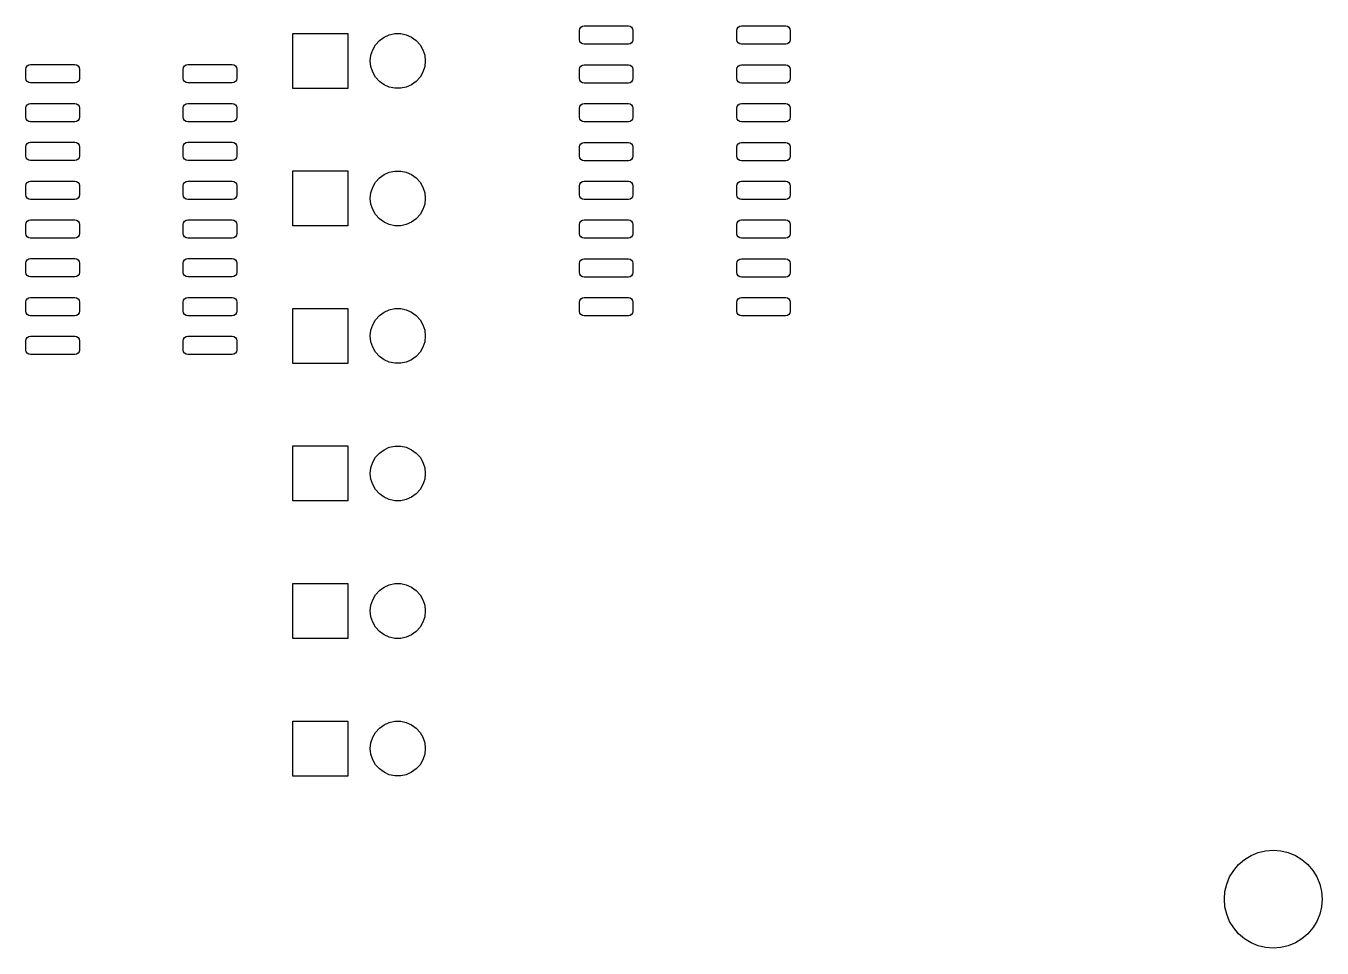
# Model space of a CAD drawing. Extents: x 119 to 479, y -311 to -51.
# Drawn here: x 346.73 to 389.16, y -176.23 to -146.06 of the extents above; entities that cross this region are included whole.
import ezdxf

# ---------------------------------------------------------------- set-up
doc = ezdxf.new("R2010")
doc.units = 0
doc.layers.add('BLACK', color=7, linetype='CONTINUOUS')

msp = doc.modelspace()

# ---------------------------------------------------------------- linework, layer by layer
at = {"layer": 'BLACK', "linetype": 'CONTINUOUS'}
for p, q in [((355.46, -148.1), (355.46, -146.3)), ((355.46, -146.3), (357.26, -146.3)), ((357.26, -146.3), (357.26, -148.1)), ((358.45, -146.421), (358.622, -146.344)), ((358.622, -146.344), (358.806, -146.305)), ((358.806, -146.305), (358.994, -146.305)), ((358.994, -146.305), (359.178, -146.344)), ((359.178, -146.344), (359.35, -146.421)), ((364.85, -146.205), (364.861, -146.148)), ((364.85, -146.505), (364.85, -146.205)), ((364.861, -146.148), (364.894, -146.099)), ((364.894, -146.099), (364.943, -146.066)), ((364.943, -146.066), (365, -146.055)), ((365, -146.055), (366.45, -146.055)), ((366.45, -146.055), (366.507, -146.066)), ((366.507, -146.066), (366.556, -146.099)), ((366.556, -146.099), (366.589, -146.148)), ((366.589, -146.148), (366.6, -146.205)), ((366.6, -146.205), (366.6, -146.505)), ((370, -146.205), (370.011, -146.148)), ((370, -146.505), (370, -146.205)), ((370.011, -146.148), (370.044, -146.099)), ((370.044, -146.099), (370.093, -146.066)), ((370.093, -146.066), (370.15, -146.055)), ((370.15, -146.055), (371.6, -146.055)), ((371.6, -146.055), (371.657, -146.066)), ((371.657, -146.066), (371.706, -146.099)), ((371.706, -146.099), (371.739, -146.148)), ((371.739, -146.148), (371.75, -146.205)), ((371.75, -146.205), (371.75, -146.505)), ((358.078, -146.834), (358.172, -146.671)), ((358.172, -146.671), (358.298, -146.531)), ((358.298, -146.531), (358.45, -146.421)), ((359.35, -146.421), (359.502, -146.531)), ((359.502, -146.531), (359.628, -146.671)), ((359.628, -146.671), (359.722, -146.834)), ((364.861, -146.562), (364.85, -146.505)), ((364.894, -146.611), (364.861, -146.562)), ((364.943, -146.644), (364.894, -146.611)), ((365, -146.655), (364.943, -146.644)), ((366.45, -146.655), (365, -146.655)), ((366.507, -146.644), (366.45, -146.655)), ((366.556, -146.611), (366.507, -146.644)), ((366.589, -146.562), (366.556, -146.611)), ((366.6, -146.505), (366.589, -146.562)), ((370.011, -146.562), (370, -146.505)), ((370.044, -146.611), (370.011, -146.562)), ((370.093, -146.644), (370.044, -146.611)), ((370.15, -146.655), (370.093, -146.644)), ((371.6, -146.655), (370.15, -146.655)), ((371.657, -146.644), (371.6, -146.655)), ((371.706, -146.611), (371.657, -146.644)), ((371.739, -146.562), (371.706, -146.611)), ((371.75, -146.505), (371.739, -146.562)), ((358, -147.2), (358.02, -147.013)), ((358.02, -147.387), (358, -147.2)), ((358.02, -147.013), (358.078, -146.834)), ((359.722, -146.834), (359.78, -147.013)), ((359.78, -147.013), (359.8, -147.2)), ((359.8, -147.2), (359.78, -147.387)), ((346.725, -147.47), (346.736, -147.413)), ((346.725, -147.77), (346.725, -147.47)), ((346.736, -147.413), (346.769, -147.364)), ((346.769, -147.364), (346.818, -147.331)), ((346.818, -147.331), (346.875, -147.32)), ((346.875, -147.32), (348.325, -147.32)), ((348.325, -147.32), (348.382, -147.331)), ((348.382, -147.331), (348.431, -147.364)), ((348.431, -147.364), (348.464, -147.413)), ((348.464, -147.413), (348.475, -147.47)), ((348.475, -147.47), (348.475, -147.77)), ((351.875, -147.47), (351.886, -147.413)), ((351.875, -147.77), (351.875, -147.47)), ((351.886, -147.413), (351.919, -147.364)), ((351.919, -147.364), (351.968, -147.331)), ((351.968, -147.331), (352.025, -147.32)), ((352.025, -147.32), (353.475, -147.32)), ((353.475, -147.32), (353.532, -147.331)), ((353.532, -147.331), (353.581, -147.364)), ((353.581, -147.364), (353.614, -147.413)), ((353.614, -147.413), (353.625, -147.47)), ((353.625, -147.47), (353.625, -147.77)), ((358.078, -147.566), (358.02, -147.387)), ((358.172, -147.729), (358.078, -147.566)), ((359.722, -147.566), (359.628, -147.729)), ((359.78, -147.387), (359.722, -147.566)), ((364.85, -147.475), (364.861, -147.418)), ((364.85, -147.775), (364.85, -147.475)), ((364.861, -147.418), (364.894, -147.369)), ((364.894, -147.369), (364.943, -147.336)), ((364.943, -147.336), (365, -147.325)), ((365, -147.325), (366.45, -147.325)), ((366.45, -147.325), (366.507, -147.336)), ((366.507, -147.336), (366.556, -147.369)), ((366.556, -147.369), (366.589, -147.418)), ((366.589, -147.418), (366.6, -147.475)), ((366.6, -147.475), (366.6, -147.775)), ((370, -147.475), (370.011, -147.418)), ((370, -147.775), (370, -147.475)), ((370.011, -147.418), (370.044, -147.369)), ((370.044, -147.369), (370.093, -147.336)), ((370.093, -147.336), (370.15, -147.325)), ((370.15, -147.325), (371.6, -147.325)), ((371.6, -147.325), (371.657, -147.336)), ((371.657, -147.336), (371.706, -147.369)), ((371.706, -147.369), (371.739, -147.418)), ((371.739, -147.418), (371.75, -147.475)), ((371.75, -147.475), (371.75, -147.775)), ((346.736, -147.827), (346.725, -147.77)), ((346.769, -147.876), (346.736, -147.827)), ((346.818, -147.909), (346.769, -147.876)), ((346.875, -147.92), (346.818, -147.909)), ((348.325, -147.92), (346.875, -147.92)), ((348.382, -147.909), (348.325, -147.92)), ((348.431, -147.876), (348.382, -147.909)), ((348.464, -147.827), (348.431, -147.876)), ((348.475, -147.77), (348.464, -147.827)), ((351.886, -147.827), (351.875, -147.77)), ((351.919, -147.876), (351.886, -147.827)), ((351.968, -147.909), (351.919, -147.876)), ((352.025, -147.92), (351.968, -147.909)), ((353.475, -147.92), (352.025, -147.92)), ((353.532, -147.909), (353.475, -147.92)), ((353.581, -147.876), (353.532, -147.909)), ((353.614, -147.827), (353.581, -147.876)), ((353.625, -147.77), (353.614, -147.827)), ((358.298, -147.869), (358.172, -147.729)), ((358.45, -147.979), (358.298, -147.869)), ((358.622, -148.056), (358.45, -147.979)), ((358.806, -148.095), (358.622, -148.056)), ((358.994, -148.095), (358.806, -148.095)), ((359.178, -148.056), (358.994, -148.095)), ((359.35, -147.979), (359.178, -148.056)), ((359.502, -147.869), (359.35, -147.979)), ((359.628, -147.729), (359.502, -147.869)), ((364.861, -147.832), (364.85, -147.775)), ((364.894, -147.881), (364.861, -147.832)), ((364.943, -147.914), (364.894, -147.881)), ((365, -147.925), (364.943, -147.914)), ((366.45, -147.925), (365, -147.925)), ((366.507, -147.914), (366.45, -147.925)), ((366.556, -147.881), (366.507, -147.914)), ((366.589, -147.832), (366.556, -147.881)), ((366.6, -147.775), (366.589, -147.832)), ((370.011, -147.832), (370, -147.775)), ((370.044, -147.881), (370.011, -147.832)), ((370.093, -147.914), (370.044, -147.881)), ((370.15, -147.925), (370.093, -147.914)), ((371.6, -147.925), (370.15, -147.925)), ((371.657, -147.914), (371.6, -147.925)), ((371.706, -147.881), (371.657, -147.914)), ((371.739, -147.832), (371.706, -147.881)), ((371.75, -147.775), (371.739, -147.832)), ((357.26, -148.1), (355.46, -148.1)), ((346.725, -148.74), (346.736, -148.683)), ((346.725, -149.04), (346.725, -148.74)), ((346.736, -148.683), (346.769, -148.634)), ((346.769, -148.634), (346.818, -148.601)), ((346.818, -148.601), (346.875, -148.59)), ((346.875, -148.59), (348.325, -148.59)), ((348.325, -148.59), (348.382, -148.601)), ((348.382, -148.601), (348.431, -148.634)), ((348.431, -148.634), (348.464, -148.683)), ((348.464, -148.683), (348.475, -148.74)), ((348.475, -148.74), (348.475, -149.04)), ((351.875, -148.74), (351.886, -148.683)), ((351.875, -149.04), (351.875, -148.74)), ((351.886, -148.683), (351.919, -148.634)), ((351.919, -148.634), (351.968, -148.601)), ((351.968, -148.601), (352.025, -148.59)), ((352.025, -148.59), (353.475, -148.59)), ((353.475, -148.59), (353.532, -148.601)), ((353.532, -148.601), (353.581, -148.634)), ((353.581, -148.634), (353.614, -148.683)), ((353.614, -148.683), (353.625, -148.74)), ((353.625, -148.74), (353.625, -149.04)), ((364.85, -148.745), (364.861, -148.688)), ((364.85, -149.045), (364.85, -148.745)), ((364.861, -148.688), (364.894, -148.639)), ((364.894, -148.639), (364.943, -148.606)), ((364.943, -148.606), (365, -148.595)), ((365, -148.595), (366.45, -148.595)), ((366.45, -148.595), (366.507, -148.606)), ((366.507, -148.606), (366.556, -148.639)), ((366.556, -148.639), (366.589, -148.688)), ((366.589, -148.688), (366.6, -148.745)), ((366.6, -148.745), (366.6, -149.045)), ((370, -148.745), (370.011, -148.688)), ((370, -149.045), (370, -148.745)), ((370.011, -148.688), (370.044, -148.639)), ((370.044, -148.639), (370.093, -148.606)), ((370.093, -148.606), (370.15, -148.595)), ((370.15, -148.595), (371.6, -148.595)), ((371.6, -148.595), (371.657, -148.606)), ((371.657, -148.606), (371.706, -148.639)), ((371.706, -148.639), (371.739, -148.688)), ((371.739, -148.688), (371.75, -148.745)), ((371.75, -148.745), (371.75, -149.045)), ((346.736, -149.097), (346.725, -149.04)), ((346.769, -149.146), (346.736, -149.097)), ((346.818, -149.179), (346.769, -149.146)), ((346.875, -149.19), (346.818, -149.179)), ((348.325, -149.19), (346.875, -149.19)), ((348.382, -149.179), (348.325, -149.19)), ((348.431, -149.146), (348.382, -149.179)), ((348.464, -149.097), (348.431, -149.146)), ((348.475, -149.04), (348.464, -149.097)), ((351.886, -149.097), (351.875, -149.04)), ((351.919, -149.146), (351.886, -149.097)), ((351.968, -149.179), (351.919, -149.146)), ((352.025, -149.19), (351.968, -149.179)), ((353.475, -149.19), (352.025, -149.19)), ((353.532, -149.179), (353.475, -149.19)), ((353.581, -149.146), (353.532, -149.179)), ((353.614, -149.097), (353.581, -149.146)), ((353.625, -149.04), (353.614, -149.097)), ((364.861, -149.102), (364.85, -149.045)), ((364.894, -149.151), (364.861, -149.102)), ((364.943, -149.184), (364.894, -149.151)), ((365, -149.195), (364.943, -149.184)), ((366.45, -149.195), (365, -149.195)), ((366.507, -149.184), (366.45, -149.195)), ((366.556, -149.151), (366.507, -149.184)), ((366.589, -149.102), (366.556, -149.151)), ((366.6, -149.045), (366.589, -149.102)), ((370.011, -149.102), (370, -149.045)), ((370.044, -149.151), (370.011, -149.102)), ((370.093, -149.184), (370.044, -149.151)), ((370.15, -149.195), (370.093, -149.184)), ((371.6, -149.195), (370.15, -149.195)), ((371.657, -149.184), (371.6, -149.195)), ((371.706, -149.151), (371.657, -149.184)), ((371.739, -149.102), (371.706, -149.151)), ((371.75, -149.045), (371.739, -149.102)), ((346.725, -150.01), (346.736, -149.953)), ((346.725, -150.31), (346.725, -150.01)), ((346.736, -149.953), (346.769, -149.904)), ((346.769, -149.904), (346.818, -149.871)), ((346.818, -149.871), (346.875, -149.86)), ((346.875, -149.86), (348.325, -149.86)), ((348.325, -149.86), (348.382, -149.871)), ((348.382, -149.871), (348.431, -149.904)), ((348.431, -149.904), (348.464, -149.953)), ((348.464, -149.953), (348.475, -150.01)), ((348.475, -150.01), (348.475, -150.31)), ((351.875, -150.01), (351.886, -149.953)), ((351.875, -150.31), (351.875, -150.01)), ((351.886, -149.953), (351.919, -149.904)), ((351.919, -149.904), (351.968, -149.871)), ((351.968, -149.871), (352.025, -149.86)), ((352.025, -149.86), (353.475, -149.86)), ((353.475, -149.86), (353.532, -149.871)), ((353.532, -149.871), (353.581, -149.904)), ((353.581, -149.904), (353.614, -149.953)), ((353.614, -149.953), (353.625, -150.01)), ((353.625, -150.01), (353.625, -150.31)), ((364.85, -150.015), (364.861, -149.958)), ((364.85, -150.315), (364.85, -150.015)), ((364.861, -149.958), (364.894, -149.909)), ((364.894, -149.909), (364.943, -149.876)), ((364.943, -149.876), (365, -149.865)), ((365, -149.865), (366.45, -149.865)), ((366.45, -149.865), (366.507, -149.876)), ((366.507, -149.876), (366.556, -149.909)), ((366.556, -149.909), (366.589, -149.958)), ((366.589, -149.958), (366.6, -150.015)), ((366.6, -150.015), (366.6, -150.315)), ((370, -150.015), (370.011, -149.958)), ((370, -150.315), (370, -150.015)), ((370.011, -149.958), (370.044, -149.909)), ((370.044, -149.909), (370.093, -149.876)), ((370.093, -149.876), (370.15, -149.865)), ((370.15, -149.865), (371.6, -149.865)), ((371.6, -149.865), (371.657, -149.876)), ((371.657, -149.876), (371.706, -149.909)), ((371.706, -149.909), (371.739, -149.958)), ((371.739, -149.958), (371.75, -150.015)), ((371.75, -150.015), (371.75, -150.315)), ((346.736, -150.367), (346.725, -150.31)), ((346.769, -150.416), (346.736, -150.367)), ((346.818, -150.449), (346.769, -150.416)), ((346.875, -150.46), (346.818, -150.449)), ((348.325, -150.46), (346.875, -150.46)), ((348.382, -150.449), (348.325, -150.46)), ((348.431, -150.416), (348.382, -150.449)), ((348.464, -150.367), (348.431, -150.416)), ((348.475, -150.31), (348.464, -150.367)), ((351.886, -150.367), (351.875, -150.31)), ((351.919, -150.416), (351.886, -150.367)), ((351.968, -150.449), (351.919, -150.416)), ((352.025, -150.46), (351.968, -150.449)), ((353.475, -150.46), (352.025, -150.46)), ((353.532, -150.449), (353.475, -150.46)), ((353.581, -150.416), (353.532, -150.449)), ((353.614, -150.367), (353.581, -150.416)), ((353.625, -150.31), (353.614, -150.367)), ((364.861, -150.372), (364.85, -150.315)), ((364.894, -150.421), (364.861, -150.372)), ((364.943, -150.454), (364.894, -150.421)), ((365, -150.465), (364.943, -150.454)), ((366.45, -150.465), (365, -150.465)), ((366.507, -150.454), (366.45, -150.465)), ((366.556, -150.421), (366.507, -150.454)), ((366.589, -150.372), (366.556, -150.421)), ((366.6, -150.315), (366.589, -150.372)), ((370.011, -150.372), (370, -150.315)), ((370.044, -150.421), (370.011, -150.372)), ((370.093, -150.454), (370.044, -150.421)), ((370.15, -150.465), (370.093, -150.454)), ((371.6, -150.465), (370.15, -150.465)), ((371.657, -150.454), (371.6, -150.465)), ((371.706, -150.421), (371.657, -150.454)), ((371.739, -150.372), (371.706, -150.421)), ((371.75, -150.315), (371.739, -150.372)), ((355.46, -152.6), (355.46, -150.8)), ((355.46, -150.8), (357.26, -150.8)), ((357.26, -150.8), (357.26, -152.6)), ((358.172, -151.171), (358.298, -151.031)), ((358.298, -151.031), (358.45, -150.921)), ((358.45, -150.921), (358.622, -150.844)), ((358.622, -150.844), (358.806, -150.805)), ((358.806, -150.805), (358.994, -150.805)), ((358.994, -150.805), (359.178, -150.844)), ((359.178, -150.844), (359.35, -150.921)), ((359.35, -150.921), (359.502, -151.031)), ((359.502, -151.031), (359.628, -151.171)), ((346.725, -151.28), (346.736, -151.223)), ((346.725, -151.58), (346.725, -151.28)), ((346.736, -151.223), (346.769, -151.174)), ((346.769, -151.174), (346.818, -151.141)), ((346.818, -151.141), (346.875, -151.13)), ((346.875, -151.13), (348.325, -151.13)), ((348.325, -151.13), (348.382, -151.141)), ((348.382, -151.141), (348.431, -151.174)), ((348.431, -151.174), (348.464, -151.223)), ((348.464, -151.223), (348.475, -151.28)), ((348.475, -151.28), (348.475, -151.58)), ((351.875, -151.28), (351.886, -151.223)), ((351.875, -151.58), (351.875, -151.28)), ((351.886, -151.223), (351.919, -151.174)), ((351.919, -151.174), (351.968, -151.141)), ((351.968, -151.141), (352.025, -151.13)), ((352.025, -151.13), (353.475, -151.13)), ((353.475, -151.13), (353.532, -151.141)), ((353.532, -151.141), (353.581, -151.174)), ((353.581, -151.174), (353.614, -151.223)), ((353.614, -151.223), (353.625, -151.28)), ((353.625, -151.28), (353.625, -151.58)), ((358.02, -151.513), (358.078, -151.334)), ((358.078, -151.334), (358.172, -151.171)), ((359.628, -151.171), (359.722, -151.334)), ((359.722, -151.334), (359.78, -151.513)), ((364.85, -151.285), (364.861, -151.228)), ((364.85, -151.585), (364.85, -151.285)), ((364.861, -151.228), (364.894, -151.179)), ((364.894, -151.179), (364.943, -151.146)), ((364.943, -151.146), (365, -151.135)), ((365, -151.135), (366.45, -151.135)), ((366.45, -151.135), (366.507, -151.146)), ((366.507, -151.146), (366.556, -151.179)), ((366.556, -151.179), (366.589, -151.228)), ((366.589, -151.228), (366.6, -151.285)), ((366.6, -151.285), (366.6, -151.585)), ((370, -151.285), (370.011, -151.228)), ((370, -151.585), (370, -151.285)), ((370.011, -151.228), (370.044, -151.179)), ((370.044, -151.179), (370.093, -151.146)), ((370.093, -151.146), (370.15, -151.135)), ((370.15, -151.135), (371.6, -151.135)), ((371.6, -151.135), (371.657, -151.146)), ((371.657, -151.146), (371.706, -151.179)), ((371.706, -151.179), (371.739, -151.228)), ((371.739, -151.228), (371.75, -151.285)), ((371.75, -151.285), (371.75, -151.585)), ((346.736, -151.637), (346.725, -151.58)), ((346.769, -151.686), (346.736, -151.637)), ((346.818, -151.719), (346.769, -151.686)), ((346.875, -151.73), (346.818, -151.719)), ((348.325, -151.73), (346.875, -151.73)), ((348.382, -151.719), (348.325, -151.73)), ((348.431, -151.686), (348.382, -151.719)), ((348.464, -151.637), (348.431, -151.686)), ((348.475, -151.58), (348.464, -151.637)), ((351.886, -151.637), (351.875, -151.58)), ((351.919, -151.686), (351.886, -151.637)), ((351.968, -151.719), (351.919, -151.686)), ((352.025, -151.73), (351.968, -151.719)), ((353.475, -151.73), (352.025, -151.73)), ((353.532, -151.719), (353.475, -151.73)), ((353.581, -151.686), (353.532, -151.719)), ((353.614, -151.637), (353.581, -151.686)), ((353.625, -151.58), (353.614, -151.637)), ((358, -151.7), (358.02, -151.513)), ((358.02, -151.887), (358, -151.7)), ((358.078, -152.066), (358.02, -151.887)), ((359.78, -151.887), (359.722, -152.066)), ((359.78, -151.513), (359.8, -151.7)), ((359.8, -151.7), (359.78, -151.887)), ((364.861, -151.642), (364.85, -151.585)), ((364.894, -151.691), (364.861, -151.642)), ((364.943, -151.724), (364.894, -151.691)), ((365, -151.735), (364.943, -151.724)), ((366.45, -151.735), (365, -151.735)), ((366.507, -151.724), (366.45, -151.735)), ((366.556, -151.691), (366.507, -151.724)), ((366.589, -151.642), (366.556, -151.691)), ((366.6, -151.585), (366.589, -151.642)), ((370.011, -151.642), (370, -151.585)), ((370.044, -151.691), (370.011, -151.642)), ((370.093, -151.724), (370.044, -151.691)), ((370.15, -151.735), (370.093, -151.724)), ((371.6, -151.735), (370.15, -151.735)), ((371.657, -151.724), (371.6, -151.735)), ((371.706, -151.691), (371.657, -151.724)), ((371.739, -151.642), (371.706, -151.691)), ((371.75, -151.585), (371.739, -151.642)), ((358.172, -152.229), (358.078, -152.066)), ((358.298, -152.369), (358.172, -152.229)), ((359.628, -152.229), (359.502, -152.369)), ((359.722, -152.066), (359.628, -152.229)), ((346.725, -152.55), (346.736, -152.493)), ((346.725, -152.85), (346.725, -152.55)), ((346.736, -152.493), (346.769, -152.444)), ((346.769, -152.444), (346.818, -152.411)), ((346.818, -152.411), (346.875, -152.4)), ((346.875, -152.4), (348.325, -152.4)), ((348.325, -152.4), (348.382, -152.411)), ((348.382, -152.411), (348.431, -152.444)), ((348.431, -152.444), (348.464, -152.493)), ((348.464, -152.493), (348.475, -152.55)), ((348.475, -152.55), (348.475, -152.85)), ((351.875, -152.55), (351.886, -152.493)), ((351.875, -152.85), (351.875, -152.55)), ((351.886, -152.493), (351.919, -152.444)), ((351.919, -152.444), (351.968, -152.411)), ((351.968, -152.411), (352.025, -152.4)), ((352.025, -152.4), (353.475, -152.4)), ((353.475, -152.4), (353.532, -152.411)), ((353.532, -152.411), (353.581, -152.444)), ((353.581, -152.444), (353.614, -152.493)), ((353.614, -152.493), (353.625, -152.55)), ((353.625, -152.55), (353.625, -152.85)), ((357.26, -152.6), (355.46, -152.6)), ((358.45, -152.479), (358.298, -152.369)), ((358.622, -152.556), (358.45, -152.479)), ((358.806, -152.595), (358.622, -152.556)), ((358.994, -152.595), (358.806, -152.595)), ((359.178, -152.556), (358.994, -152.595)), ((359.35, -152.479), (359.178, -152.556)), ((359.502, -152.369), (359.35, -152.479)), ((364.85, -152.555), (364.861, -152.498)), ((364.85, -152.855), (364.85, -152.555)), ((364.861, -152.498), (364.894, -152.449)), ((364.894, -152.449), (364.943, -152.416)), ((364.943, -152.416), (365, -152.405)), ((365, -152.405), (366.45, -152.405)), ((366.45, -152.405), (366.507, -152.416)), ((366.507, -152.416), (366.556, -152.449)), ((366.556, -152.449), (366.589, -152.498)), ((366.589, -152.498), (366.6, -152.555)), ((366.6, -152.555), (366.6, -152.855)), ((370, -152.555), (370.011, -152.498)), ((370, -152.855), (370, -152.555)), ((370.011, -152.498), (370.044, -152.449)), ((370.044, -152.449), (370.093, -152.416)), ((370.093, -152.416), (370.15, -152.405)), ((370.15, -152.405), (371.6, -152.405)), ((371.6, -152.405), (371.657, -152.416)), ((371.657, -152.416), (371.706, -152.449)), ((371.706, -152.449), (371.739, -152.498)), ((371.739, -152.498), (371.75, -152.555)), ((371.75, -152.555), (371.75, -152.855)), ((346.736, -152.907), (346.725, -152.85)), ((346.769, -152.956), (346.736, -152.907)), ((346.818, -152.989), (346.769, -152.956)), ((346.875, -153), (346.818, -152.989)), ((348.325, -153), (346.875, -153)), ((348.382, -152.989), (348.325, -153)), ((348.431, -152.956), (348.382, -152.989)), ((348.464, -152.907), (348.431, -152.956)), ((348.475, -152.85), (348.464, -152.907)), ((351.886, -152.907), (351.875, -152.85)), ((351.919, -152.956), (351.886, -152.907)), ((351.968, -152.989), (351.919, -152.956)), ((352.025, -153), (351.968, -152.989)), ((353.475, -153), (352.025, -153)), ((353.532, -152.989), (353.475, -153)), ((353.581, -152.956), (353.532, -152.989)), ((353.614, -152.907), (353.581, -152.956)), ((353.625, -152.85), (353.614, -152.907)), ((364.861, -152.912), (364.85, -152.855)), ((364.894, -152.961), (364.861, -152.912)), ((364.943, -152.994), (364.894, -152.961)), ((365, -153.005), (364.943, -152.994)), ((366.45, -153.005), (365, -153.005)), ((366.507, -152.994), (366.45, -153.005)), ((366.556, -152.961), (366.507, -152.994)), ((366.589, -152.912), (366.556, -152.961)), ((366.6, -152.855), (366.589, -152.912)), ((370.011, -152.912), (370, -152.855)), ((370.044, -152.961), (370.011, -152.912)), ((370.093, -152.994), (370.044, -152.961)), ((370.15, -153.005), (370.093, -152.994)), ((371.6, -153.005), (370.15, -153.005)), ((371.657, -152.994), (371.6, -153.005)), ((371.706, -152.961), (371.657, -152.994)), ((371.739, -152.912), (371.706, -152.961)), ((371.75, -152.855), (371.739, -152.912)), ((346.725, -153.82), (346.736, -153.763)), ((346.725, -154.12), (346.725, -153.82)), ((346.736, -153.763), (346.769, -153.714)), ((346.769, -153.714), (346.818, -153.681)), ((346.818, -153.681), (346.875, -153.67)), ((346.875, -153.67), (348.325, -153.67)), ((348.325, -153.67), (348.382, -153.681)), ((348.382, -153.681), (348.431, -153.714)), ((348.431, -153.714), (348.464, -153.763)), ((348.464, -153.763), (348.475, -153.82)), ((348.475, -153.82), (348.475, -154.12)), ((351.875, -153.82), (351.886, -153.763)), ((351.875, -154.12), (351.875, -153.82)), ((351.886, -153.763), (351.919, -153.714)), ((351.919, -153.714), (351.968, -153.681)), ((351.968, -153.681), (352.025, -153.67)), ((352.025, -153.67), (353.475, -153.67)), ((353.475, -153.67), (353.532, -153.681)), ((353.532, -153.681), (353.581, -153.714)), ((353.581, -153.714), (353.614, -153.763)), ((353.614, -153.763), (353.625, -153.82)), ((353.625, -153.82), (353.625, -154.12)), ((364.85, -153.825), (364.861, -153.768)), ((364.85, -154.125), (364.85, -153.825)), ((364.861, -153.768), (364.894, -153.719)), ((364.894, -153.719), (364.943, -153.686)), ((364.943, -153.686), (365, -153.675)), ((365, -153.675), (366.45, -153.675)), ((366.45, -153.675), (366.507, -153.686)), ((366.507, -153.686), (366.556, -153.719)), ((366.556, -153.719), (366.589, -153.768)), ((366.589, -153.768), (366.6, -153.825)), ((366.6, -153.825), (366.6, -154.125)), ((370, -153.825), (370.011, -153.768)), ((370, -154.125), (370, -153.825)), ((370.011, -153.768), (370.044, -153.719)), ((370.044, -153.719), (370.093, -153.686)), ((370.093, -153.686), (370.15, -153.675)), ((370.15, -153.675), (371.6, -153.675)), ((371.6, -153.675), (371.657, -153.686)), ((371.657, -153.686), (371.706, -153.719)), ((371.706, -153.719), (371.739, -153.768)), ((371.739, -153.768), (371.75, -153.825)), ((371.75, -153.825), (371.75, -154.125)), ((346.736, -154.177), (346.725, -154.12)), ((346.769, -154.226), (346.736, -154.177)), ((346.818, -154.259), (346.769, -154.226)), ((346.875, -154.27), (346.818, -154.259)), ((348.325, -154.27), (346.875, -154.27)), ((348.382, -154.259), (348.325, -154.27)), ((348.431, -154.226), (348.382, -154.259)), ((348.464, -154.177), (348.431, -154.226)), ((348.475, -154.12), (348.464, -154.177)), ((351.886, -154.177), (351.875, -154.12)), ((351.919, -154.226), (351.886, -154.177)), ((351.968, -154.259), (351.919, -154.226)), ((352.025, -154.27), (351.968, -154.259)), ((353.475, -154.27), (352.025, -154.27)), ((353.532, -154.259), (353.475, -154.27)), ((353.581, -154.226), (353.532, -154.259)), ((353.614, -154.177), (353.581, -154.226)), ((353.625, -154.12), (353.614, -154.177)), ((364.861, -154.182), (364.85, -154.125)), ((364.894, -154.231), (364.861, -154.182)), ((364.943, -154.264), (364.894, -154.231)), ((365, -154.275), (364.943, -154.264)), ((366.45, -154.275), (365, -154.275)), ((366.507, -154.264), (366.45, -154.275)), ((366.556, -154.231), (366.507, -154.264)), ((366.589, -154.182), (366.556, -154.231)), ((366.6, -154.125), (366.589, -154.182)), ((370.011, -154.182), (370, -154.125)), ((370.044, -154.231), (370.011, -154.182)), ((370.093, -154.264), (370.044, -154.231)), ((370.15, -154.275), (370.093, -154.264)), ((371.6, -154.275), (370.15, -154.275)), ((371.657, -154.264), (371.6, -154.275)), ((371.706, -154.231), (371.657, -154.264)), ((371.739, -154.182), (371.706, -154.231)), ((371.75, -154.125), (371.739, -154.182)), ((346.725, -155.09), (346.736, -155.033)), ((346.725, -155.39), (346.725, -155.09)), ((346.736, -155.033), (346.769, -154.984)), ((346.769, -154.984), (346.818, -154.951)), ((346.818, -154.951), (346.875, -154.94)), ((346.875, -154.94), (348.325, -154.94)), ((348.325, -154.94), (348.382, -154.951)), ((348.382, -154.951), (348.431, -154.984)), ((348.431, -154.984), (348.464, -155.033)), ((348.464, -155.033), (348.475, -155.09)), ((348.475, -155.09), (348.475, -155.39)), ((351.875, -155.09), (351.886, -155.033)), ((351.875, -155.39), (351.875, -155.09)), ((351.886, -155.033), (351.919, -154.984)), ((351.919, -154.984), (351.968, -154.951)), ((351.968, -154.951), (352.025, -154.94)), ((352.025, -154.94), (353.475, -154.94)), ((353.475, -154.94), (353.532, -154.951)), ((353.532, -154.951), (353.581, -154.984)), ((353.581, -154.984), (353.614, -155.033)), ((353.614, -155.033), (353.625, -155.09)), ((353.625, -155.09), (353.625, -155.39)), ((355.46, -157.1), (355.46, -155.3)), ((355.46, -155.3), (357.26, -155.3)), ((357.26, -155.3), (357.26, -157.1)), ((358.622, -155.344), (358.806, -155.305)), ((358.806, -155.305), (358.994, -155.305)), ((358.994, -155.305), (359.178, -155.344)), ((364.85, -155.095), (364.861, -155.038)), ((364.85, -155.395), (364.85, -155.095)), ((364.861, -155.038), (364.894, -154.989)), ((364.894, -154.989), (364.943, -154.956)), ((364.943, -154.956), (365, -154.945)), ((365, -154.945), (366.45, -154.945)), ((366.45, -154.945), (366.507, -154.956)), ((366.507, -154.956), (366.556, -154.989)), ((366.556, -154.989), (366.589, -155.038)), ((366.589, -155.038), (366.6, -155.095)), ((366.6, -155.095), (366.6, -155.395)), ((370, -155.095), (370.011, -155.038)), ((370, -155.395), (370, -155.095)), ((370.011, -155.038), (370.044, -154.989)), ((370.044, -154.989), (370.093, -154.956)), ((370.093, -154.956), (370.15, -154.945)), ((370.15, -154.945), (371.6, -154.945)), ((371.6, -154.945), (371.657, -154.956)), ((371.657, -154.956), (371.706, -154.989)), ((371.706, -154.989), (371.739, -155.038)), ((371.739, -155.038), (371.75, -155.095)), ((371.75, -155.095), (371.75, -155.395)), ((346.736, -155.447), (346.725, -155.39)), ((346.769, -155.496), (346.736, -155.447)), ((346.818, -155.529), (346.769, -155.496)), ((346.875, -155.54), (346.818, -155.529)), ((348.325, -155.54), (346.875, -155.54)), ((348.382, -155.529), (348.325, -155.54)), ((348.431, -155.496), (348.382, -155.529)), ((348.464, -155.447), (348.431, -155.496)), ((348.475, -155.39), (348.464, -155.447)), ((351.886, -155.447), (351.875, -155.39)), ((351.919, -155.496), (351.886, -155.447)), ((351.968, -155.529), (351.919, -155.496)), ((352.025, -155.54), (351.968, -155.529)), ((353.475, -155.54), (352.025, -155.54)), ((353.532, -155.529), (353.475, -155.54)), ((353.581, -155.496), (353.532, -155.529)), ((353.614, -155.447), (353.581, -155.496)), ((353.625, -155.39), (353.614, -155.447)), ((358.078, -155.834), (358.172, -155.671)), ((358.172, -155.671), (358.298, -155.531)), ((358.298, -155.531), (358.45, -155.421)), ((358.45, -155.421), (358.622, -155.344)), ((359.178, -155.344), (359.35, -155.421)), ((359.35, -155.421), (359.502, -155.531)), ((359.502, -155.531), (359.628, -155.671)), ((359.628, -155.671), (359.722, -155.834)), ((364.861, -155.452), (364.85, -155.395)), ((364.894, -155.501), (364.861, -155.452)), ((364.943, -155.534), (364.894, -155.501)), ((365, -155.545), (364.943, -155.534)), ((366.45, -155.545), (365, -155.545)), ((366.507, -155.534), (366.45, -155.545)), ((366.556, -155.501), (366.507, -155.534)), ((366.589, -155.452), (366.556, -155.501)), ((366.6, -155.395), (366.589, -155.452)), ((370.011, -155.452), (370, -155.395)), ((370.044, -155.501), (370.011, -155.452)), ((370.093, -155.534), (370.044, -155.501)), ((370.15, -155.545), (370.093, -155.534)), ((371.6, -155.545), (370.15, -155.545)), ((371.657, -155.534), (371.6, -155.545)), ((371.706, -155.501), (371.657, -155.534)), ((371.739, -155.452), (371.706, -155.501)), ((371.75, -155.395), (371.739, -155.452)), ((358, -156.2), (358.02, -156.013)), ((358.02, -156.013), (358.078, -155.834)), ((359.722, -155.834), (359.78, -156.013)), ((359.78, -156.013), (359.8, -156.2)), ((346.725, -156.36), (346.736, -156.303)), ((346.725, -156.66), (346.725, -156.36)), ((346.736, -156.303), (346.769, -156.254)), ((346.769, -156.254), (346.818, -156.221)), ((346.818, -156.221), (346.875, -156.21)), ((346.875, -156.21), (348.325, -156.21)), ((348.325, -156.21), (348.382, -156.221)), ((348.382, -156.221), (348.431, -156.254)), ((348.431, -156.254), (348.464, -156.303)), ((348.464, -156.303), (348.475, -156.36)), ((348.475, -156.36), (348.475, -156.66)), ((351.875, -156.36), (351.886, -156.303)), ((351.875, -156.66), (351.875, -156.36)), ((351.886, -156.303), (351.919, -156.254)), ((351.919, -156.254), (351.968, -156.221)), ((351.968, -156.221), (352.025, -156.21)), ((352.025, -156.21), (353.475, -156.21)), ((353.475, -156.21), (353.532, -156.221)), ((353.532, -156.221), (353.581, -156.254)), ((353.581, -156.254), (353.614, -156.303)), ((353.614, -156.303), (353.625, -156.36)), ((353.625, -156.36), (353.625, -156.66)), ((358.02, -156.387), (358, -156.2)), ((358.078, -156.566), (358.02, -156.387)), ((358.172, -156.729), (358.078, -156.566)), ((359.722, -156.566), (359.628, -156.729)), ((359.78, -156.387), (359.722, -156.566)), ((359.8, -156.2), (359.78, -156.387)), ((346.736, -156.717), (346.725, -156.66)), ((346.769, -156.766), (346.736, -156.717)), ((346.818, -156.799), (346.769, -156.766)), ((346.875, -156.81), (346.818, -156.799)), ((348.325, -156.81), (346.875, -156.81)), ((348.382, -156.799), (348.325, -156.81)), ((348.431, -156.766), (348.382, -156.799)), ((348.464, -156.717), (348.431, -156.766)), ((348.475, -156.66), (348.464, -156.717)), ((351.886, -156.717), (351.875, -156.66)), ((351.919, -156.766), (351.886, -156.717)), ((351.968, -156.799), (351.919, -156.766)), ((352.025, -156.81), (351.968, -156.799)), ((353.475, -156.81), (352.025, -156.81)), ((353.532, -156.799), (353.475, -156.81)), ((353.581, -156.766), (353.532, -156.799)), ((353.614, -156.717), (353.581, -156.766)), ((353.625, -156.66), (353.614, -156.717)), ((358.298, -156.869), (358.172, -156.729)), ((358.45, -156.979), (358.298, -156.869)), ((358.622, -157.056), (358.45, -156.979)), ((359.35, -156.979), (359.178, -157.056)), ((359.502, -156.869), (359.35, -156.979)), ((359.628, -156.729), (359.502, -156.869)), ((357.26, -157.1), (355.46, -157.1)), ((358.806, -157.095), (358.622, -157.056)), ((358.994, -157.095), (358.806, -157.095)), ((359.178, -157.056), (358.994, -157.095)), ((355.46, -161.6), (355.46, -159.8)), ((355.46, -159.8), (357.26, -159.8)), ((357.26, -159.8), (357.26, -161.6)), ((358.298, -160.031), (358.45, -159.921)), ((358.45, -159.921), (358.622, -159.844)), ((358.622, -159.844), (358.806, -159.805)), ((358.806, -159.805), (358.994, -159.805)), ((358.994, -159.805), (359.178, -159.844)), ((359.178, -159.844), (359.35, -159.921)), ((359.35, -159.921), (359.502, -160.031)), ((358.02, -160.513), (358.078, -160.334)), ((358.078, -160.334), (358.172, -160.171)), ((358.172, -160.171), (358.298, -160.031)), ((359.502, -160.031), (359.628, -160.171)), ((359.628, -160.171), (359.722, -160.334)), ((359.722, -160.334), (359.78, -160.513)), ((358, -160.7), (358.02, -160.513)), ((358.02, -160.887), (358, -160.7)), ((359.78, -160.513), (359.8, -160.7)), ((359.8, -160.7), (359.78, -160.887)), ((358.078, -161.066), (358.02, -160.887)), ((358.172, -161.229), (358.078, -161.066)), ((358.298, -161.369), (358.172, -161.229)), ((359.628, -161.229), (359.502, -161.369)), ((359.722, -161.066), (359.628, -161.229)), ((359.78, -160.887), (359.722, -161.066)), ((357.26, -161.6), (355.46, -161.6)), ((358.45, -161.479), (358.298, -161.369)), ((358.622, -161.556), (358.45, -161.479)), ((358.806, -161.595), (358.622, -161.556)), ((358.994, -161.595), (358.806, -161.595)), ((359.178, -161.556), (358.994, -161.595)), ((359.35, -161.479), (359.178, -161.556)), ((359.502, -161.369), (359.35, -161.479)), ((355.46, -166.1), (355.46, -164.3)), ((355.46, -164.3), (357.26, -164.3)), ((357.26, -164.3), (357.26, -166.1)), ((358.172, -164.671), (358.298, -164.531)), ((358.298, -164.531), (358.45, -164.421)), ((358.45, -164.421), (358.622, -164.344)), ((358.622, -164.344), (358.806, -164.305)), ((358.806, -164.305), (358.994, -164.305)), ((358.994, -164.305), (359.178, -164.344)), ((359.178, -164.344), (359.35, -164.421)), ((359.35, -164.421), (359.502, -164.531)), ((359.502, -164.531), (359.628, -164.671)), ((358, -165.2), (358.02, -165.013)), ((358.02, -165.013), (358.078, -164.834)), ((358.078, -164.834), (358.172, -164.671)), ((359.628, -164.671), (359.722, -164.834)), ((359.722, -164.834), (359.78, -165.013)), ((359.78, -165.013), (359.8, -165.2)), ((358.02, -165.387), (358, -165.2)), ((358.078, -165.566), (358.02, -165.387)), ((359.78, -165.387), (359.722, -165.566)), ((359.8, -165.2), (359.78, -165.387)), ((358.172, -165.729), (358.078, -165.566)), ((358.298, -165.869), (358.172, -165.729)), ((358.45, -165.979), (358.298, -165.869)), ((359.502, -165.869), (359.35, -165.979)), ((359.628, -165.729), (359.502, -165.869)), ((359.722, -165.566), (359.628, -165.729)), ((357.26, -166.1), (355.46, -166.1)), ((358.622, -166.056), (358.45, -165.979)), ((358.806, -166.095), (358.622, -166.056)), ((358.994, -166.095), (358.806, -166.095)), ((359.178, -166.056), (358.994, -166.095)), ((359.35, -165.979), (359.178, -166.056)), ((355.46, -170.6), (355.46, -168.8)), ((355.46, -168.8), (357.26, -168.8)), ((357.26, -168.8), (357.26, -170.6)), ((358.45, -168.921), (358.622, -168.844)), ((358.622, -168.844), (358.806, -168.805)), ((358.806, -168.805), (358.994, -168.805)), ((358.994, -168.805), (359.178, -168.844)), ((359.178, -168.844), (359.35, -168.921)), ((358.078, -169.334), (358.172, -169.171)), ((358.172, -169.171), (358.298, -169.031)), ((358.298, -169.031), (358.45, -168.921)), ((359.35, -168.921), (359.502, -169.031)), ((359.502, -169.031), (359.628, -169.171)), ((359.628, -169.171), (359.722, -169.334)), ((358, -169.7), (358.02, -169.513)), ((358.02, -169.887), (358, -169.7)), ((358.02, -169.513), (358.078, -169.334)), ((359.722, -169.334), (359.78, -169.513)), ((359.78, -169.513), (359.8, -169.7)), ((359.8, -169.7), (359.78, -169.887)), ((358.078, -170.066), (358.02, -169.887)), ((358.172, -170.229), (358.078, -170.066)), ((359.722, -170.066), (359.628, -170.229)), ((359.78, -169.887), (359.722, -170.066)), ((358.298, -170.369), (358.172, -170.229)), ((358.45, -170.479), (358.298, -170.369)), ((358.622, -170.556), (358.45, -170.479)), ((358.806, -170.595), (358.622, -170.556)), ((359.178, -170.556), (358.994, -170.595)), ((359.35, -170.479), (359.178, -170.556)), ((359.502, -170.369), (359.35, -170.479)), ((359.628, -170.229), (359.502, -170.369)), ((357.26, -170.6), (355.46, -170.6)), ((358.994, -170.595), (358.806, -170.595)), ((386.834, -173.204), (387.066, -173.108)), ((387.066, -173.108), (387.31, -173.05)), ((387.31, -173.05), (387.56, -173.03)), ((387.56, -173.03), (387.81, -173.05)), ((387.81, -173.05), (388.054, -173.108)), ((388.054, -173.108), (388.286, -173.204)), ((386.266, -173.69), (386.429, -173.499)), ((386.429, -173.499), (386.62, -173.336)), ((386.62, -173.336), (386.834, -173.204)), ((388.286, -173.204), (388.5, -173.336)), ((388.5, -173.336), (388.691, -173.499)), ((388.691, -173.499), (388.854, -173.69)), ((386.038, -174.136), (386.134, -173.904)), ((386.134, -173.904), (386.266, -173.69)), ((388.854, -173.69), (388.986, -173.904)), ((388.986, -173.904), (389.082, -174.136)), ((385.96, -174.63), (385.98, -174.38)), ((385.98, -174.38), (386.038, -174.136)), ((389.082, -174.136), (389.14, -174.38)), ((389.14, -174.38), (389.16, -174.63)), ((385.98, -174.88), (385.96, -174.63)), ((389.16, -174.63), (389.14, -174.88)), ((386.038, -175.124), (385.98, -174.88)), ((386.134, -175.356), (386.038, -175.124)), ((389.082, -175.124), (388.986, -175.356)), ((389.14, -174.88), (389.082, -175.124)), ((386.266, -175.57), (386.134, -175.356)), ((386.429, -175.761), (386.266, -175.57)), ((388.854, -175.57), (388.691, -175.761)), ((388.986, -175.356), (388.854, -175.57)), ((386.62, -175.924), (386.429, -175.761)), ((386.834, -176.056), (386.62, -175.924)), ((387.066, -176.152), (386.834, -176.056)), ((388.286, -176.056), (388.054, -176.152)), ((388.5, -175.924), (388.286, -176.056)), ((388.691, -175.761), (388.5, -175.924)), ((387.31, -176.21), (387.066, -176.152)), ((387.56, -176.23), (387.31, -176.21)), ((387.81, -176.21), (387.56, -176.23)), ((388.054, -176.152), (387.81, -176.21))]:
    msp.add_line(p, q, dxfattribs=at)

doc.saveas('drawing.dxf')
